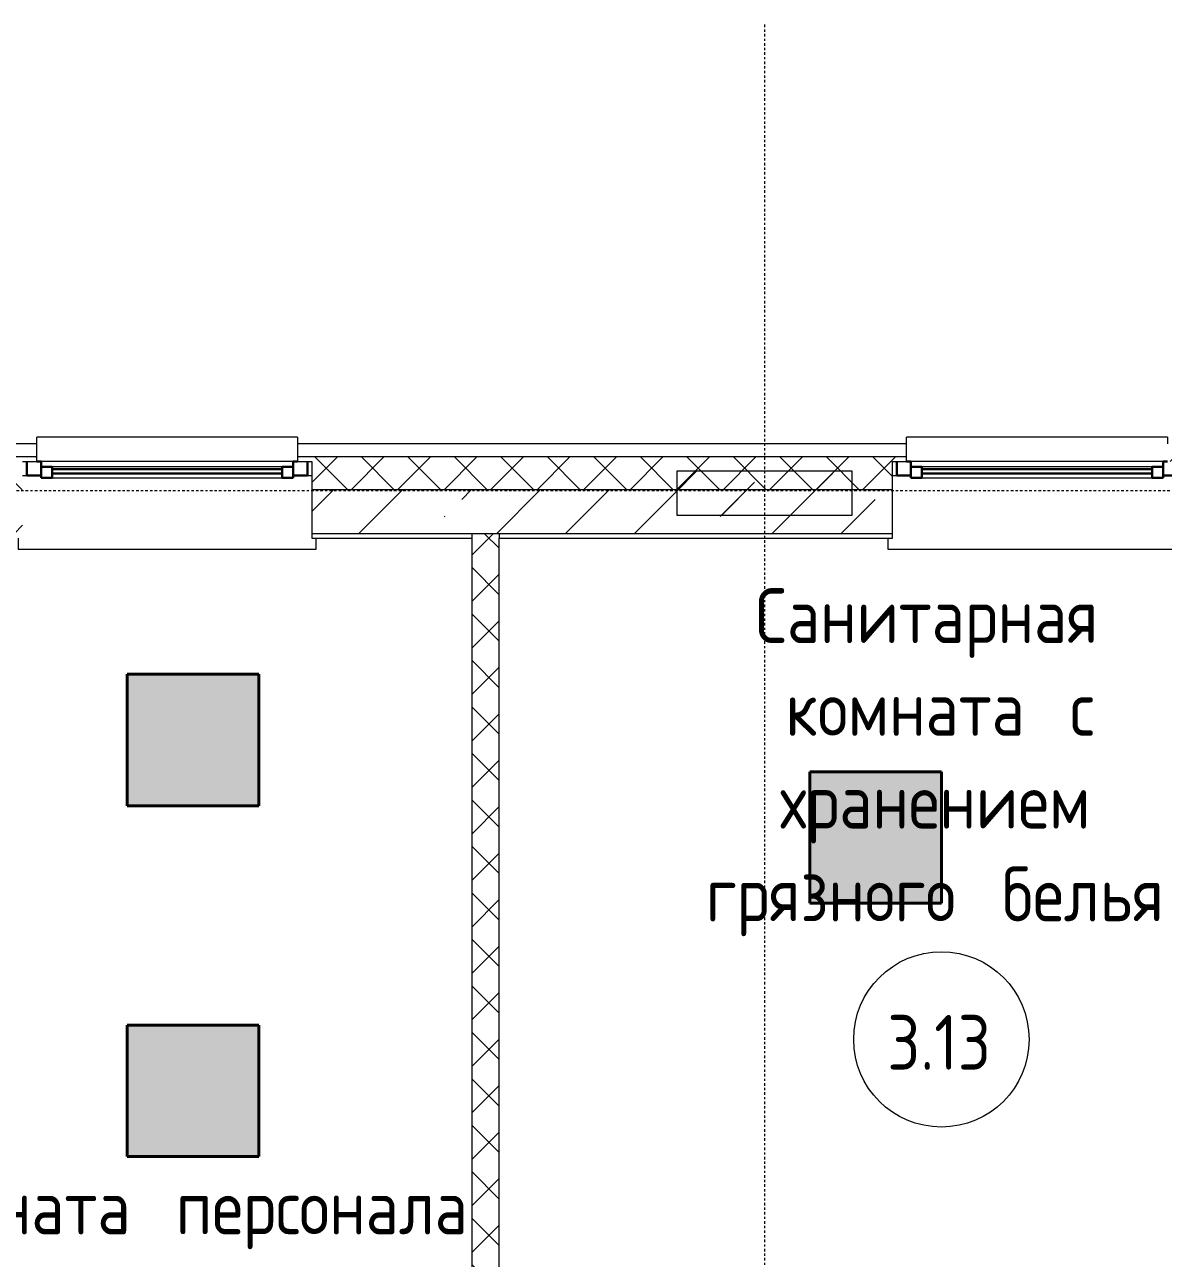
# Model space of a CAD drawing. Header units: millimetres. Extents: x -174154 to -170572, y -111302 to -109817.
# Drawn here: x -174082.4 to -174030.5, y -110827.3 to -110771 of the extents above; entities that cross this region are included whole.
import ezdxf

# ---------------------------------------------------------------- set-up
doc = ezdxf.new("R2010")
doc.units = ezdxf.units.MM
doc.linetypes.add('ACAD_ISO02W100', pattern=[15, 12, -3])
doc.linetypes.add('ADSK_Линия сетки', pattern=[21, 12, -3, 3, -3])
for name, color, linetype, lineweight in [('!Освещение', 190, 'Continuous', 40), ('!Подложка', 252, 'ACAD_ISO02W100', 25), ('Каркас_Импост', 7, 'Continuous', 18), ('Колонны', 7, 'Continuous', 18), ('Марки помещений', 7, 'Continuous', 18), ('Окна', 7, 'Continuous', 18), ('Оси', 7, 'Continuous', 9), ('Остекление', 7, 'Continuous', 30), ('Отлив', 7, 'Continuous', 18), ('Подоконник_Верхний брус', 7, 'Continuous', 18), ('Стены разрез', 7, 'Continuous', 40), ('Стены штриховка', 7, 'Continuous', 18), ('Электрика', 7, 'Continuous', 40)]:
    doc.layers.add(name, color=color, linetype=linetype, lineweight=lineweight)
doc.styles.add('GOST Common', font='GOST Common.ttf', dxfattribs={"width": 0.9, "height": 250})
pattern_1 = [(45, (30280, 12305), (-106.066, 106.066), []), (135, (30280, 12305), (-106.066, -106.066), [])]

# ---------------------------------------------------------------- blocks, each defined once
blk = doc.blocks.new('*U228')
at = {"layer": 'Электрика', "true_color": 0xffffff}
h = blk.add_hatch(color=7, dxfattribs=at)
h.dxf.hatch_style = 1
h.paths.add_polyline_path([(3.025, 3.025), (3.025, -3.025), (-3.025, -3.025), (-3.025, 3.025)])
at = {"layer": 'Электрика', "color": 5}
for p, q in [((-3.025, -3.025), (-3.025, 3.025)), ((-3.025, 3.025), (3.025, 3.025)), ((3.025, 3.025), (3.025, -3.025)), ((-3.025, -3.025), (3.025, -3.025))]:
    blk.add_line(p, q, dxfattribs=at)
blk = doc.blocks.new('B2B_Окно_1створка - 1280х2060h-666021-В_АР_ПЭ_03 Этаж')
at = {"layer": 'Каркас_Импост', "lineweight": 30}
for p, q in [((-640, 135), (-640, 70)), ((-575, 135), (-595, 135)), ((-575, 110), (-575, 135)), ((575, 135), (575, 110)), ((595, 135), (575, 135)), ((640, 70), (640, 135)), ((-640, 70), (-575, 70)), ((-525, 110), (-575, 110)), ((-575, 110), (-575, 60)), ((-575, 60), (-525, 60)), ((-525, 60), (-525, 110)), ((525, 110), (525, 60)), ((575, 110), (525, 110)), ((525, 60), (575, 60)), ((575, 60), (575, 110)), ((575, 70), (640, 70))]:
    blk.add_line(p, q, dxfattribs=at)
at = {"layer": 'Каркас_Импост'}
for p, q in [((575, 135), (-575, 135)), ((525, 110), (-525, 110)), ((-525, 60), (525, 60))]:
    blk.add_line(p, q, dxfattribs=at)
at = {"layer": 'Остекление'}
for p, q in [((525, 100), (-525, 100)), ((-525, 100), (-525, 80)), ((-525, 80), (525, 80)), ((525, 80), (525, 100))]:
    blk.add_line(p, q, dxfattribs=at)
blk = doc.blocks.new('В2В_Подоконник_ПВХ - ПВХ-V8-В_АР_ПЭ_03 Этаж')
at = {"layer": 'Подоконник_Верхний брус'}
for p, q in [((-660, 0), (-640, 0)), ((640, 0), (660, 0)), ((-680, -285), (-680, -335)), ((-680, -335), (680, -335)), ((680, -335), (680, -285))]:
    blk.add_line(p, q, dxfattribs=at)
blk = doc.blocks.new('B2B_Отлив - Отлив_металлический-V9-В_АР_ПЭ_03 Этаж')
at = {"layer": 'Отлив'}
for p, q in [((-595, 80), (-595, 110)), ((595, 110), (-595, 110)), ((595, 110), (595, 80)), ((-595, 1), (595, 1))]:
    blk.add_line(p, q, dxfattribs=at)
blk = doc.blocks.new('ADSK_Марка_Помещение_2_ГОСТ21-501-2011 - Имя и Категория-86712-В_АР_ПЭ_03 Этаж')
at = {"layer": 'Марки помещений'}
blk.add_circle((0, 0), 4, dxfattribs=at)
blk = doc.blocks.new('A$C7b4e20c5')
at = {"layer": 'Колонны', "lineweight": 20, "true_color": 0x636466}
h = blk.add_hatch(dxfattribs=at)
h.set_pattern_fill('FP_3', color=251, style=0, pattern_type=2)
h.set_pattern_definition([(45, (30280, 12305), (-314.309, 314.309), []), (45, (30594.3, 12305), (-314.309, 314.309), [222.25, -111.125])])
h.paths.add_polyline_path([(8230, 14355), (8230, 14555), (7430, 14555), (7430, 14355)])
at = {"layer": 'Стены разрез', "lineweight": 20, "true_color": 0x636466}
h = blk.add_hatch(dxfattribs=at)
h.set_pattern_fill('FP_1', color=251, style=0, pattern_type=2)
h.set_pattern_definition(pattern_1)
h.paths.add_polyline_path([(14910, 14470), (14910, 14620), (13690.2, 14620), (13690.2, 14600), (13755.2, 14600), (13755.2, 14470)])
h.paths.add_polyline_path([(12138.9, 14470), (12435.2, 14470), (12435.2, 14600), (12500.2, 14600), (12500.2, 14620), (9668.7, 14620), (9668.7, 14600), (9733.7, 14600), (9733.7, 14470)])
h.paths.add_polyline_path([(8413.7, 14470), (8413.7, 14600), (8478.7, 14600), (8478.7, 14620), (5700.6, 14620), (5700.6, 14600), (5765.6, 14600), (5765.6, 14470), (6129.8, 14470)])
h.paths.add_polyline_path([(4445.6, 14470), (4445.6, 14600), (4510.6, 14600), (4510.6, 14620), (2690.2, 14620), (2690.2, 14600), (2755.2, 14600), (2755.2, 14470), (3125.2, 14470)])
h.paths.add_polyline_path([(1435.2, 14470), (1435.2, 14600), (1500.2, 14600), (1500.2, 14620), (60, 14620), (60, 14470), (210, 14470)])
h = blk.add_hatch(dxfattribs=at)
h.set_pattern_fill('FP_2', color=251, style=0, pattern_type=2)
h.set_pattern_definition([(45, (30280, 12305), (-314.309, 314.309), []), (45, (30594.3, 12305), (-314.309, 314.309), [555.625, -111.125, 3.353, -107.772])])
h.paths.add_polyline_path([(14910, 14270), (14910, 14470), (13755.2, 14470), (13755.2, 14270)])
h.paths.add_polyline_path([(12138.9, 14270), (12435.2, 14270), (12435.2, 14470), (9733.7, 14470), (9733.7, 14270), (10636.6, 14270)])
h.paths.add_polyline_path([(8413.7, 14270), (8413.7, 14470), (5765.6, 14470), (5765.6, 14270), (6620, 14270)])
h.paths.add_polyline_path([(3895, 14270), (4445.6, 14270), (4445.6, 14470), (2755.2, 14470), (2755.2, 14270), (3770, 14270)])
h.paths.add_polyline_path([(1435.2, 14270), (1435.2, 14470), (210, 14470), (210, 14270), (410, 14270)])
h = blk.add_hatch(dxfattribs=at)
h.set_pattern_fill('FP_1', color=251, style=0, pattern_type=2)
h.set_pattern_definition(pattern_1)
h.paths.add_polyline_path([(6495, 8890), (6620, 8890), (6620, 14270), (6495, 14270), (6495, 12069.6)])
at = {"layer": 'Колонны', "color": 251, "lineweight": 20, "true_color": 0x636466}
for p, q in [((8230, 14555), (7430, 14555)), ((7430, 14555), (7430, 14355)), ((8230, 14355), (8230, 14555)), ((7430, 14355), (8230, 14355))]:
    blk.add_line(p, q, dxfattribs=at)
at = {"layer": 'Оси', "linetype": 'ADSK_Линия сетки'}
for p, q in [((7830, 16592.9), (7830, -2195)), ((32780, 14465), (-1856.4, 14465))]:
    blk.add_line(p, q, dxfattribs=at)
at = {"layer": 'Стены разрез', "color": 251, "lineweight": 20, "true_color": 0x636466}
for p, q in [((4510.6, 14680), (2690.2, 14680)), ((4510.6, 14600), (4510.6, 14680)), ((8478.7, 14680), (5700.6, 14680)), ((5700.6, 14680), (5700.6, 14600)), ((8478.7, 14600), (8478.7, 14680)), ((4445.6, 14600), (4510.6, 14600)), ((5700.6, 14600), (5765.6, 14600)), ((5765.6, 14600), (5765.6, 14250)), ((8413.7, 14250), (8413.7, 14600)), ((8413.7, 14600), (8478.7, 14600)), ((5765.6, 14250), (6495, 14250)), ((6495, 14250), (6495, 8890)), ((6620, 14250), (8413.7, 14250)), ((6620, 9513.5), (6620, 14250))]:
    blk.add_line(p, q, dxfattribs=at)
at = {"layer": 'Стены штриховка', "color": 251, "lineweight": 20, "true_color": 0x636466}
for p, q in [((4510.6, 14620), (2690.2, 14620)), ((8478.7, 14620), (5700.6, 14620)), ((8413.7, 14470), (5765.6, 14470)), ((8413.7, 14270), (5765.6, 14270)), ((6495, 14270), (6495, 14250)), ((6620, 14270), (6620, 14250))]:
    blk.add_line(p, q, dxfattribs=at)
at = {"layer": 'Марки помещений', "color": 251, "lineweight": 20, "true_color": 0x636466, "xscale": 99.99999999999993, "yscale": 99.99999999999993, "zscale": 99.99999999999993}
blk.add_blockref('ADSK_Марка_Помещение_2_ГОСТ21-501-2011 - Имя и Категория-86712-В_АР_ПЭ_03 Этаж', (8637.3, 11962.3), dxfattribs=at)
at = {"layer": 'Окна', "color": 251, "lineweight": 20, "true_color": 0x636466}
for name, p in [('B2B_Отлив - Отлив_металлический-V9-В_АР_ПЭ_03 Этаж', (5105.6, 14600)), ('B2B_Отлив - Отлив_металлический-V9-В_АР_ПЭ_03 Этаж', (9073.7, 14600)), ('B2B_Окно_1створка - 1280х2060h-666021-В_АР_ПЭ_03 Этаж', (5105.6, 14465)), ('B2B_Окно_1створка - 1280х2060h-666021-В_АР_ПЭ_03 Этаж', (9073.7, 14465)), ('В2В_Подоконник_ПВХ - ПВХ-V8-В_АР_ПЭ_03 Этаж', (5105.6, 14535)), ('В2В_Подоконник_ПВХ - ПВХ-V8-В_АР_ПЭ_03 Этаж', (9073.7, 14535))]:
    blk.add_blockref(name, p, dxfattribs=at)
at = {"layer": 'Марки помещений', "color": 251, "lineweight": 20, "true_color": 0x636466, "char_height": 250, "attachment_point": 1, "style": 'GOST Common'}
for s, insert, width in [('Санитарная', (7789.2, 14021), 2063.544), ('комната', (7926.1, 13597.7), 1479.113), ('\\fGOST Common|b0|i0|c204|p34|;\\W.9;с', (9223.9, 13597.7), 165.949), ('хранением', (7902.3, 13174.3), 1796.582), ('белья', (8914.4, 12751), 974.05), ('грязного', (7563, 12751), 1544.05), ('3.13', (8390.5, 12073.7), 606.076), ('Комната', (3829.3, 11322.7), 1500.759), ('персонала', (5145, 11322.7), 1767.721)]:
    blk.add_mtext(s, dxfattribs=dict(at, insert=insert, width=width))

msp = doc.modelspace()

# ---------------------------------------------------------------- block references
at = {"layer": '!Освещение', "color": 18, "lineweight": 9, "true_color": 0x000000, "xscale": 0.9917355371882407, "yscale": 0.9917355371882407, "zscale": 0.9917355371882407}
for p in [(-174074.713, -110803.625), (-174043.57, -110808.073), (-174074.713, -110819.64)]:
    msp.add_blockref('*U228', p, dxfattribs=at)
at = {"layer": '!Подложка', "ltscale": 20, "xscale": 0.01, "yscale": 0.01, "zscale": 0.01}
msp.add_blockref('A$C7b4e20c5', (-174126.95, -110936.912), dxfattribs=at)

doc.saveas('drawing.dxf')
